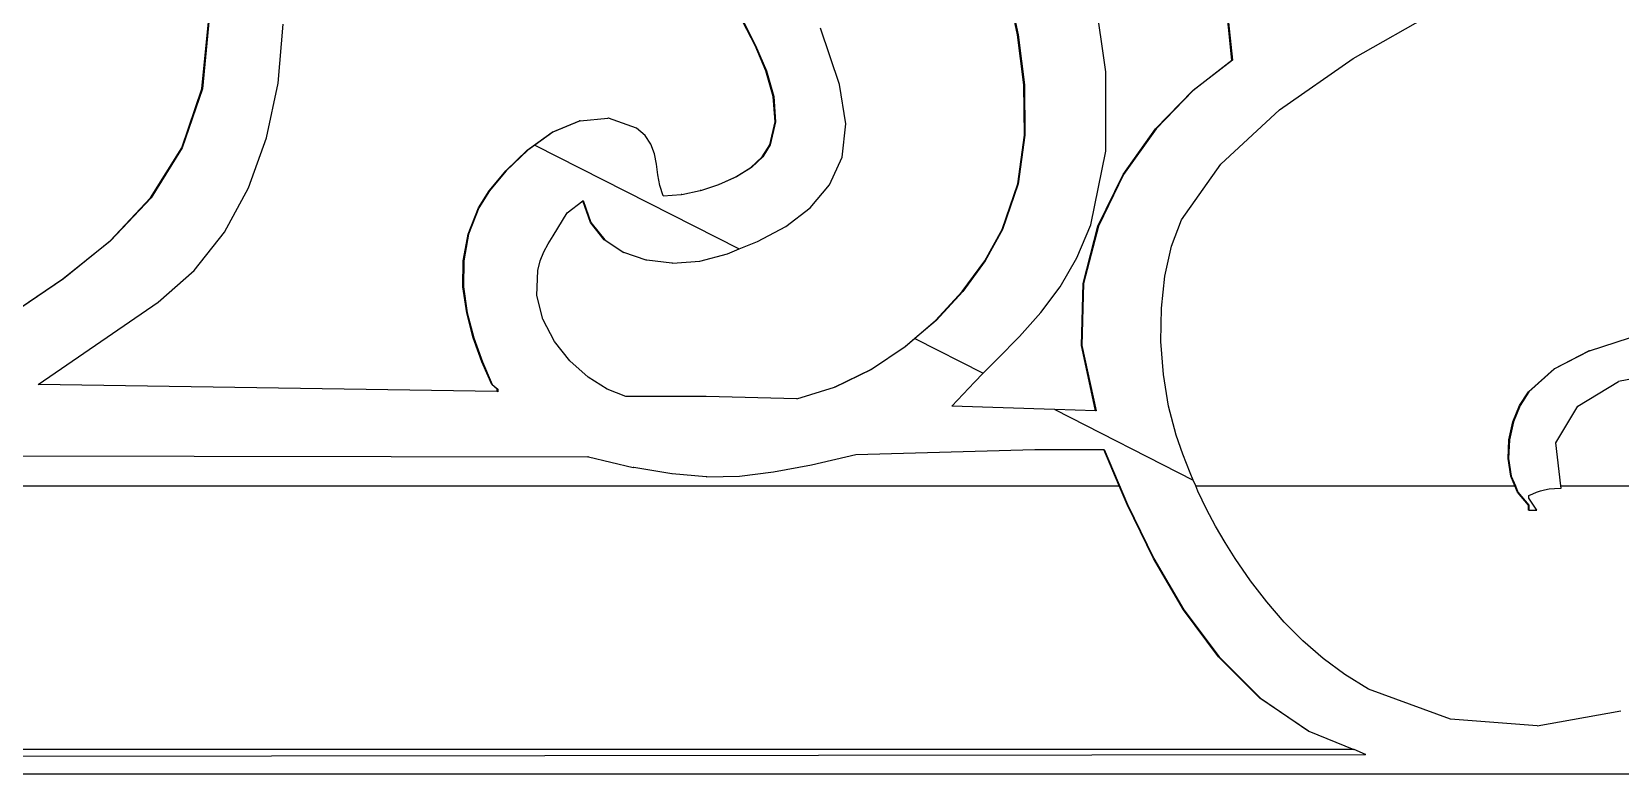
# Model space of a CAD drawing. Header units: inches. Extents: x 1397 to 20304, y -27267 to -746.
# Drawn here: x 3008.97 to 3023.17, y -9226.35 to -9219.71 of the extents above; entities that cross this region are included whole.
import ezdxf

# ---------------------------------------------------------------- set-up
doc = ezdxf.new("R2010")
doc.units = ezdxf.units.IN
doc.header["$LTSCALE"] = 17
doc.header["$MEASUREMENT"] = 0
doc.layers.add('OUTLINE', color=1, linetype='Continuous', lineweight=25)

# ---------------------------------------------------------------- blocks, each defined once
blk = doc.blocks.new('kk')
for p, q in [((-1729.857, -2515.899), (-1729.952, -2514.97)), ((-1729.948, -2514.97), (-1729.852, -2515.899)), ((-1731.773, -2515.67), (-1731.866, -2515.234)), ((-1731.861, -2515.234), (-1731.769, -2515.67)), ((-1730.983, -2516.001), (-1731.088, -2515.269)), ((-1728.774, -2515.884), (-1728.037, -2515.465)), ((-1739.065, -2516.153), (-1739.003, -2515.524)), ((-1738.999, -2515.524), (-1739.061, -2516.153)), ((-1738.384, -2516.103), (-1738.34, -2515.575)), ((-1734.119, -2515.766), (-1734.229, -2515.556)), ((-1734.224, -2515.556), (-1734.115, -2515.766)), ((-1733.364, -2516.116), (-1733.535, -2515.612)), ((-1734.023, -2515.993), (-1734.119, -2515.766)), ((-1734.115, -2515.766), (-1734.119, -2515.766)), ((-1734.115, -2515.766), (-1734.018, -2515.993)), ((-1731.717, -2516.119), (-1731.773, -2515.67)), ((-1731.769, -2515.67), (-1731.773, -2515.67)), ((-1731.769, -2515.67), (-1731.712, -2516.119)), ((-1730.207, -2516.169), (-1729.857, -2515.899)), ((-1729.852, -2515.899), (-1730.202, -2516.169)), ((-1729.852, -2515.899), (-1729.857, -2515.899)), ((-1729.43, -2516.343), (-1728.774, -2515.884)), ((-1733.958, -2516.224), (-1734.023, -2515.993)), ((-1734.018, -2515.993), (-1734.023, -2515.993)), ((-1734.018, -2515.993), (-1733.953, -2516.224)), ((-1730.984, -2516.713), (-1730.983, -2516.001)), ((-1739.245, -2516.682), (-1739.065, -2516.153)), ((-1739.061, -2516.153), (-1739.241, -2516.682)), ((-1739.061, -2516.153), (-1739.065, -2516.153)), ((-1738.487, -2516.593), (-1738.384, -2516.103)), ((-1733.941, -2516.449), (-1733.958, -2516.224)), ((-1733.953, -2516.224), (-1733.958, -2516.224)), ((-1733.953, -2516.224), (-1733.936, -2516.449)), ((-1733.307, -2516.467), (-1733.364, -2516.116)), ((-1731.711, -2516.568), (-1731.717, -2516.119)), ((-1731.712, -2516.119), (-1731.717, -2516.119)), ((-1731.712, -2516.119), (-1731.707, -2516.568)), ((-1730.539, -2516.512), (-1730.207, -2516.169)), ((-1730.202, -2516.169), (-1730.535, -2516.512)), ((-1730.202, -2516.169), (-1730.207, -2516.169)), ((-1729.957, -2516.828), (-1729.43, -2516.343)), ((-1735.933, -2516.543), (-1735.689, -2516.439)), ((-1735.684, -2516.439), (-1735.928, -2516.543)), ((-1735.684, -2516.439), (-1735.689, -2516.439)), ((-1735.684, -2516.439), (-1735.435, -2516.417)), ((-1735.431, -2516.417), (-1735.435, -2516.417)), ((-1735.179, -2516.505), (-1735.431, -2516.417)), ((-1735.101, -2516.571), (-1735.179, -2516.505)), ((-1733.989, -2516.656), (-1733.941, -2516.449)), ((-1733.936, -2516.449), (-1733.985, -2516.656)), ((-1733.936, -2516.449), (-1733.941, -2516.449)), ((-1733.342, -2516.764), (-1733.307, -2516.467)), ((-1738.648, -2517.04), (-1738.487, -2516.593)), ((-1736.156, -2516.702), (-1735.933, -2516.543)), ((-1735.928, -2516.543), (-1736.088, -2516.657)), ((-1735.928, -2516.543), (-1735.933, -2516.543)), ((-1735.051, -2516.649), (-1735.101, -2516.571)), ((-1735.02, -2516.736), (-1735.051, -2516.649)), ((-1731.771, -2517.004), (-1731.711, -2516.568)), ((-1731.707, -2516.568), (-1731.767, -2517.004)), ((-1731.707, -2516.568), (-1731.711, -2516.568)), ((-1730.83, -2516.919), (-1730.539, -2516.512)), ((-1730.535, -2516.512), (-1730.825, -2516.919)), ((-1730.535, -2516.512), (-1730.539, -2516.512)), ((-1739.525, -2517.129), (-1739.245, -2516.682)), ((-1739.241, -2516.682), (-1739.52, -2517.129)), ((-1739.241, -2516.682), (-1739.245, -2516.682)), ((-1736.348, -2516.886), (-1736.156, -2516.702)), ((-1736.152, -2516.702), (-1736.344, -2516.886)), ((-1736.152, -2516.702), (-1736.156, -2516.702)), ((-1736.088, -2516.657), (-1736.152, -2516.702)), ((-1736.088, -2516.657), (-1734.261, -2517.586)), ((-1735.002, -2516.829), (-1735.02, -2516.736)), ((-1734.158, -2516.858), (-1734.055, -2516.762)), ((-1734.05, -2516.762), (-1734.153, -2516.858)), ((-1734.055, -2516.762), (-1733.989, -2516.656)), ((-1734.05, -2516.762), (-1734.055, -2516.762)), ((-1733.985, -2516.656), (-1734.05, -2516.762)), ((-1733.985, -2516.656), (-1733.989, -2516.656)), ((-1733.453, -2517.013), (-1733.342, -2516.764)), ((-1731.118, -2517.37), (-1730.984, -2516.713)), ((-1736.498, -2517.067), (-1736.348, -2516.886)), ((-1736.344, -2516.886), (-1736.493, -2517.067)), ((-1736.344, -2516.886), (-1736.348, -2516.886)), ((-1734.988, -2516.924), (-1735.002, -2516.829)), ((-1734.97, -2517.019), (-1734.988, -2516.924)), ((-1734.291, -2516.942), (-1734.158, -2516.858)), ((-1734.153, -2516.858), (-1734.286, -2516.942)), ((-1734.153, -2516.858), (-1734.158, -2516.858)), ((-1731.054, -2517.382), (-1730.83, -2516.919)), ((-1730.825, -2516.919), (-1731.049, -2517.382)), ((-1730.825, -2516.919), (-1730.83, -2516.919)), ((-1730.306, -2517.326), (-1729.957, -2516.828)), ((-1738.864, -2517.437), (-1738.648, -2517.04)), ((-1736.593, -2517.218), (-1736.498, -2517.067)), ((-1736.493, -2517.067), (-1736.589, -2517.218)), ((-1736.493, -2517.067), (-1736.498, -2517.067)), ((-1734.94, -2517.11), (-1734.97, -2517.019)), ((-1734.775, -2517.098), (-1734.61, -2517.064)), ((-1734.606, -2517.064), (-1734.61, -2517.064)), ((-1734.606, -2517.064), (-1734.444, -2517.011)), ((-1734.444, -2517.011), (-1734.291, -2516.942)), ((-1734.44, -2517.011), (-1734.444, -2517.011)), ((-1734.286, -2516.942), (-1734.44, -2517.011)), ((-1734.286, -2516.942), (-1734.291, -2516.942)), ((-1733.626, -2517.218), (-1733.453, -2517.013)), ((-1731.911, -2517.413), (-1731.771, -2517.004)), ((-1731.767, -2517.004), (-1731.907, -2517.413)), ((-1731.767, -2517.004), (-1731.771, -2517.004)), ((-1739.885, -2517.513), (-1739.525, -2517.129)), ((-1739.52, -2517.129), (-1739.881, -2517.513)), ((-1739.52, -2517.129), (-1739.525, -2517.129)), ((-1735.8, -2517.262), (-1735.661, -2517.156)), ((-1735.661, -2517.156), (-1735.657, -2517.153)), ((-1735.592, -2517.349), (-1735.661, -2517.156)), ((-1735.657, -2517.153), (-1735.588, -2517.349)), ((-1734.94, -2517.11), (-1734.78, -2517.098)), ((-1734.775, -2517.098), (-1734.78, -2517.098)), ((-1733.846, -2517.385), (-1733.626, -2517.218)), ((-1736.686, -2517.454), (-1736.593, -2517.218)), ((-1736.589, -2517.218), (-1736.681, -2517.454)), ((-1736.589, -2517.218), (-1736.593, -2517.218)), ((-1735.882, -2517.4), (-1735.84, -2517.332)), ((-1735.84, -2517.332), (-1735.8, -2517.262)), ((-1735.468, -2517.504), (-1735.592, -2517.349)), ((-1735.588, -2517.349), (-1735.592, -2517.349)), ((-1735.588, -2517.349), (-1735.463, -2517.504)), ((-1730.396, -2517.562), (-1730.306, -2517.326)), ((-1739.133, -2517.779), (-1738.864, -2517.437)), ((-1736.729, -2517.691), (-1736.686, -2517.454)), ((-1736.681, -2517.454), (-1736.725, -2517.691)), ((-1736.681, -2517.454), (-1736.686, -2517.454)), ((-1735.969, -2517.539), (-1735.926, -2517.468)), ((-1735.926, -2517.468), (-1735.882, -2517.4)), ((-1734.098, -2517.52), (-1733.846, -2517.385)), ((-1732.066, -2517.691), (-1731.911, -2517.413)), ((-1731.907, -2517.413), (-1732.062, -2517.691)), ((-1731.907, -2517.413), (-1731.911, -2517.413)), ((-1731.242, -2517.665), (-1731.118, -2517.37)), ((-1731.186, -2517.895), (-1731.054, -2517.382)), ((-1731.049, -2517.382), (-1731.182, -2517.895)), ((-1731.049, -2517.382), (-1731.054, -2517.382)), ((-1740.308, -2517.854), (-1739.885, -2517.513)), ((-1739.881, -2517.513), (-1740.303, -2517.854)), ((-1739.881, -2517.513), (-1739.885, -2517.513)), ((-1736.04, -2517.693), (-1736.007, -2517.613)), ((-1736.007, -2517.613), (-1735.969, -2517.539)), ((-1735.298, -2517.617), (-1735.468, -2517.504)), ((-1735.463, -2517.504), (-1735.468, -2517.504)), ((-1735.463, -2517.504), (-1735.293, -2517.617)), ((-1735.293, -2517.617), (-1735.298, -2517.617)), ((-1735.093, -2517.687), (-1735.293, -2517.617)), ((-1734.615, -2517.694), (-1734.367, -2517.629)), ((-1734.367, -2517.629), (-1734.261, -2517.586)), ((-1734.261, -2517.586), (-1734.098, -2517.52)), ((-1730.456, -2517.829), (-1730.396, -2517.562)), ((-1739.455, -2518.062), (-1739.133, -2517.779)), ((-1736.731, -2517.926), (-1736.729, -2517.691)), ((-1736.725, -2517.691), (-1736.729, -2517.691)), ((-1736.725, -2517.691), (-1736.726, -2517.926)), ((-1736.072, -2518.002), (-1736.063, -2517.78)), ((-1736.063, -2517.78), (-1736.04, -2517.693)), ((-1735.088, -2517.687), (-1735.093, -2517.687)), ((-1734.864, -2517.713), (-1735.088, -2517.687)), ((-1734.861, -2517.713), (-1734.864, -2517.713)), ((-1734.859, -2517.713), (-1734.861, -2517.713)), ((-1734.859, -2517.713), (-1734.615, -2517.694)), ((-1732.267, -2517.965), (-1732.066, -2517.691)), ((-1732.062, -2517.691), (-1732.262, -2517.965)), ((-1732.062, -2517.691), (-1732.066, -2517.691)), ((-1731.393, -2517.924), (-1731.242, -2517.665)), ((-1740.774, -2518.17), (-1740.308, -2517.854)), ((-1740.303, -2517.854), (-1740.769, -2518.17)), ((-1740.303, -2517.854), (-1740.308, -2517.854)), ((-1736.698, -2518.156), (-1736.731, -2517.926)), ((-1736.726, -2517.926), (-1736.731, -2517.926)), ((-1736.726, -2517.926), (-1736.693, -2518.156)), ((-1731.566, -2518.155), (-1731.393, -2517.924)), ((-1731.201, -2518.448), (-1731.186, -2517.895)), ((-1731.182, -2517.895), (-1731.197, -2518.448)), ((-1731.182, -2517.895), (-1731.186, -2517.895)), ((-1730.487, -2518.116), (-1730.456, -2517.829)), ((-1740.53, -2518.797), (-1739.455, -2518.062)), ((-1739.461, -2518.062), (-1739.462, -2518.063)), ((-1736.018, -2518.215), (-1736.072, -2518.002)), ((-1732.507, -2518.225), (-1732.267, -2517.965)), ((-1732.262, -2517.965), (-1732.502, -2518.225)), ((-1732.262, -2517.965), (-1732.267, -2517.965)), ((-1736.639, -2518.38), (-1736.698, -2518.156)), ((-1736.693, -2518.156), (-1736.698, -2518.156)), ((-1736.693, -2518.156), (-1736.635, -2518.38)), ((-1731.755, -2518.368), (-1731.566, -2518.155)), ((-1730.491, -2518.413), (-1730.487, -2518.116)), ((-1735.914, -2518.412), (-1736.018, -2518.215)), ((-1732.781, -2518.461), (-1732.507, -2518.225)), ((-1732.502, -2518.225), (-1732.69, -2518.386)), ((-1732.502, -2518.225), (-1732.507, -2518.225)), ((-1736.562, -2518.594), (-1736.639, -2518.38)), ((-1736.635, -2518.38), (-1736.639, -2518.38)), ((-1736.635, -2518.38), (-1736.557, -2518.594)), ((-1735.775, -2518.586), (-1735.914, -2518.412)), ((-1733.084, -2518.663), (-1732.781, -2518.461)), ((-1732.777, -2518.461), (-1733.079, -2518.663)), ((-1732.777, -2518.461), (-1732.781, -2518.461)), ((-1732.69, -2518.386), (-1732.777, -2518.461)), ((-1732.69, -2518.386), (-1732.08, -2518.697)), ((-1731.955, -2518.572), (-1731.755, -2518.368)), ((-1731.075, -2519.034), (-1731.201, -2518.448)), ((-1731.197, -2518.448), (-1731.201, -2518.448)), ((-1731.197, -2518.448), (-1731.071, -2519.034)), ((-1730.469, -2518.708), (-1730.491, -2518.413)), ((-1726.661, -2518.496), (-1726.301, -2518.382)), ((-1736.474, -2518.797), (-1736.562, -2518.594)), ((-1736.557, -2518.594), (-1736.562, -2518.594)), ((-1736.557, -2518.594), (-1736.469, -2518.797)), ((-1735.613, -2518.731), (-1735.775, -2518.586)), ((-1732.08, -2518.697), (-1731.955, -2518.572)), ((-1726.976, -2518.659), (-1726.666, -2518.496)), ((-1726.661, -2518.496), (-1726.972, -2518.659)), ((-1726.661, -2518.496), (-1726.666, -2518.496)), ((-1735.442, -2518.84), (-1735.613, -2518.731)), ((-1733.409, -2518.822), (-1733.084, -2518.663)), ((-1733.079, -2518.663), (-1733.404, -2518.822)), ((-1733.079, -2518.663), (-1733.084, -2518.663)), ((-1732.36, -2518.991), (-1732.158, -2518.776)), ((-1732.158, -2518.776), (-1732.08, -2518.697)), ((-1730.423, -2518.991), (-1730.469, -2518.708)), ((-1727.205, -2518.862), (-1726.976, -2518.659)), ((-1726.972, -2518.659), (-1727.201, -2518.862)), ((-1726.972, -2518.659), (-1726.976, -2518.659)), ((-1726.764, -2518.992), (-1726.4, -2518.772)), ((-1725.952, -2518.684), (-1726.4, -2518.772)), ((-1736.426, -2518.861), (-1740.53, -2518.797)), ((-1736.426, -2518.84), (-1736.474, -2518.797)), ((-1736.469, -2518.797), (-1736.474, -2518.797)), ((-1736.469, -2518.797), (-1736.421, -2518.84)), ((-1736.426, -2518.861), (-1736.426, -2518.84)), ((-1736.421, -2518.84), (-1736.426, -2518.84)), ((-1736.421, -2518.862), (-1736.426, -2518.861)), ((-1736.421, -2518.84), (-1736.421, -2518.862)), ((-1735.275, -2518.905), (-1735.442, -2518.84)), ((-1734.558, -2518.905), (-1735.275, -2518.905)), ((-1733.746, -2518.926), (-1734.558, -2518.905)), ((-1733.746, -2518.926), (-1733.409, -2518.822)), ((-1733.404, -2518.822), (-1733.409, -2518.822)), ((-1727.285, -2518.985), (-1727.205, -2518.862)), ((-1727.201, -2518.862), (-1727.28, -2518.985)), ((-1727.201, -2518.862), (-1727.205, -2518.862)), ((-1731.444, -2519.022), (-1732.36, -2518.991)), ((-1731.441, -2519.022), (-1731.444, -2519.022)), ((-1731.441, -2519.022), (-1730.203, -2519.653)), ((-1731.075, -2519.034), (-1731.441, -2519.022)), ((-1731.071, -2519.034), (-1731.075, -2519.034)), ((-1730.354, -2519.251), (-1730.423, -2518.991)), ((-1727.344, -2519.132), (-1727.285, -2518.985)), ((-1727.28, -2518.985), (-1727.34, -2519.132)), ((-1727.28, -2518.985), (-1727.285, -2518.985)), ((-1726.962, -2519.319), (-1726.764, -2518.992)), ((-1727.38, -2519.293), (-1727.344, -2519.132)), ((-1727.34, -2519.132), (-1727.375, -2519.293)), ((-1727.34, -2519.132), (-1727.344, -2519.132)), ((-1730.295, -2519.421), (-1730.354, -2519.251)), ((-1727.387, -2519.459), (-1727.38, -2519.293)), ((-1727.375, -2519.293), (-1727.383, -2519.459)), ((-1727.375, -2519.293), (-1727.38, -2519.293)), ((-1726.916, -2519.705), (-1726.962, -2519.319)), ((-1745.881, -2519.424), (-1735.614, -2519.445)), ((-1735.609, -2519.445), (-1735.614, -2519.445)), ((-1735.609, -2519.445), (-1735.209, -2519.539)), ((-1733.616, -2519.515), (-1733.22, -2519.424)), ((-1733.22, -2519.424), (-1731.62, -2519.38)), ((-1731.62, -2519.38), (-1731.003, -2519.38)), ((-1731.003, -2519.38), (-1730.999, -2519.38)), ((-1730.864, -2519.705), (-1731.003, -2519.38)), ((-1730.999, -2519.38), (-1730.789, -2519.87)), ((-1730.23, -2519.589), (-1730.295, -2519.421)), ((-1727.383, -2519.459), (-1727.387, -2519.459)), ((-1727.363, -2519.618), (-1727.387, -2519.459)), ((-1727.383, -2519.459), (-1727.359, -2519.618)), ((-1735.204, -2519.539), (-1735.209, -2519.539)), ((-1734.864, -2519.598), (-1735.204, -2519.539)), ((-1734.86, -2519.598), (-1734.864, -2519.598)), ((-1734.557, -2519.623), (-1734.86, -2519.598)), ((-1734.552, -2519.623), (-1734.557, -2519.623)), ((-1734.552, -2519.623), (-1734.258, -2519.617)), ((-1734.258, -2519.617), (-1733.954, -2519.58)), ((-1733.954, -2519.58), (-1733.616, -2519.515)), ((-1730.203, -2519.653), (-1730.23, -2519.589)), ((-1727.359, -2519.618), (-1727.363, -2519.618)), ((-1727.327, -2519.705), (-1727.363, -2519.618)), ((-1727.359, -2519.618), (-1727.322, -2519.705)), ((-1746.408, -2519.705), (-1730.864, -2519.705)), ((-1730.794, -2519.87), (-1730.864, -2519.705)), ((-1730.18, -2519.705), (-1730.203, -2519.653)), ((-1730.18, -2519.705), (-1727.327, -2519.705)), ((-1730.16, -2519.752), (-1730.18, -2519.705)), ((-1730.084, -2519.911), (-1730.16, -2519.752)), ((-1727.327, -2519.705), (-1727.322, -2519.705)), ((-1727.304, -2519.761), (-1727.327, -2519.705)), ((-1727.322, -2519.705), (-1727.299, -2519.761)), ((-1727.299, -2519.761), (-1727.304, -2519.761)), ((-1727.205, -2519.878), (-1727.304, -2519.761)), ((-1727.299, -2519.761), (-1727.201, -2519.878)), ((-1727.201, -2519.791), (-1727.166, -2519.774)), ((-1727.166, -2519.774), (-1727.132, -2519.76)), ((-1727.132, -2519.76), (-1727.098, -2519.748)), ((-1727.098, -2519.748), (-1727.062, -2519.739)), ((-1727.062, -2519.739), (-1727.02, -2519.732)), ((-1727.02, -2519.732), (-1726.972, -2519.728)), ((-1726.972, -2519.728), (-1726.914, -2519.726)), ((-1726.916, -2519.705), (-1725.242, -2519.705)), ((-1726.914, -2519.726), (-1726.916, -2519.705)), ((-1730.789, -2519.87), (-1730.794, -2519.87)), ((-1730.559, -2520.353), (-1730.794, -2519.87)), ((-1730.789, -2519.87), (-1730.555, -2520.353)), ((-1730.003, -2520.065), (-1730.084, -2519.911)), ((-1727.201, -2519.878), (-1727.205, -2519.878)), ((-1727.205, -2519.921), (-1727.205, -2519.878)), ((-1727.201, -2519.813), (-1727.201, -2519.791)), ((-1727.129, -2519.921), (-1727.201, -2519.813)), ((-1727.201, -2519.878), (-1727.201, -2519.921)), ((-1727.201, -2519.921), (-1727.205, -2519.921)), ((-1727.201, -2519.921), (-1727.129, -2519.921)), ((-1729.918, -2520.212), (-1730.003, -2520.065)), ((-1729.828, -2520.353), (-1729.918, -2520.212)), ((-1730.555, -2520.353), (-1730.559, -2520.353)), ((-1730.29, -2520.813), (-1730.559, -2520.353)), ((-1730.555, -2520.353), (-1730.285, -2520.813)), ((-1729.69, -2520.552), (-1729.828, -2520.353)), ((-1729.544, -2520.742), (-1729.69, -2520.552)), ((-1729.389, -2520.922), (-1729.544, -2520.742)), ((-1730.285, -2520.813), (-1730.29, -2520.813)), ((-1729.976, -2521.234), (-1730.29, -2520.813)), ((-1730.285, -2520.813), (-1729.971, -2521.234)), ((-1729.222, -2521.091), (-1729.389, -2520.922)), ((-1729.042, -2521.248), (-1729.222, -2521.091)), ((-1729.971, -2521.234), (-1729.976, -2521.234)), ((-1729.607, -2521.601), (-1729.976, -2521.234)), ((-1729.971, -2521.234), (-1729.602, -2521.601)), ((-1728.847, -2521.392), (-1729.042, -2521.248)), ((-1728.634, -2521.521), (-1728.847, -2521.392)), ((-1729.602, -2521.601), (-1729.607, -2521.601)), ((-1729.172, -2521.896), (-1729.607, -2521.601)), ((-1729.602, -2521.601), (-1729.168, -2521.896)), ((-1727.901, -2521.79), (-1728.634, -2521.521)), ((-1727.126, -2521.85), (-1726.378, -2521.716)), ((-1729.168, -2521.896), (-1729.172, -2521.896)), ((-1729.168, -2521.896), (-1728.768, -2522.061)), ((-1727.126, -2521.85), (-1727.901, -2521.79)), ((-1746.239, -2522.126), (-1728.662, -2522.105)), ((-1728.768, -2522.061), (-1746.179, -2522.061)), ((-1728.764, -2522.061), (-1728.768, -2522.061)), ((-1728.662, -2522.105), (-1728.764, -2522.061)), ((-1728.658, -2522.105), (-1728.662, -2522.105)), ((-1726.021, -2522.283), (-1756.672, -2522.283))]:
    blk.add_line(p, q)

msp = doc.modelspace()

# ---------------------------------------------------------------- block references
at = {"layer": 'OUTLINE'}
msp.add_blockref('kk', (4749.555, -6704.063), dxfattribs=at)

doc.saveas('drawing.dxf')
